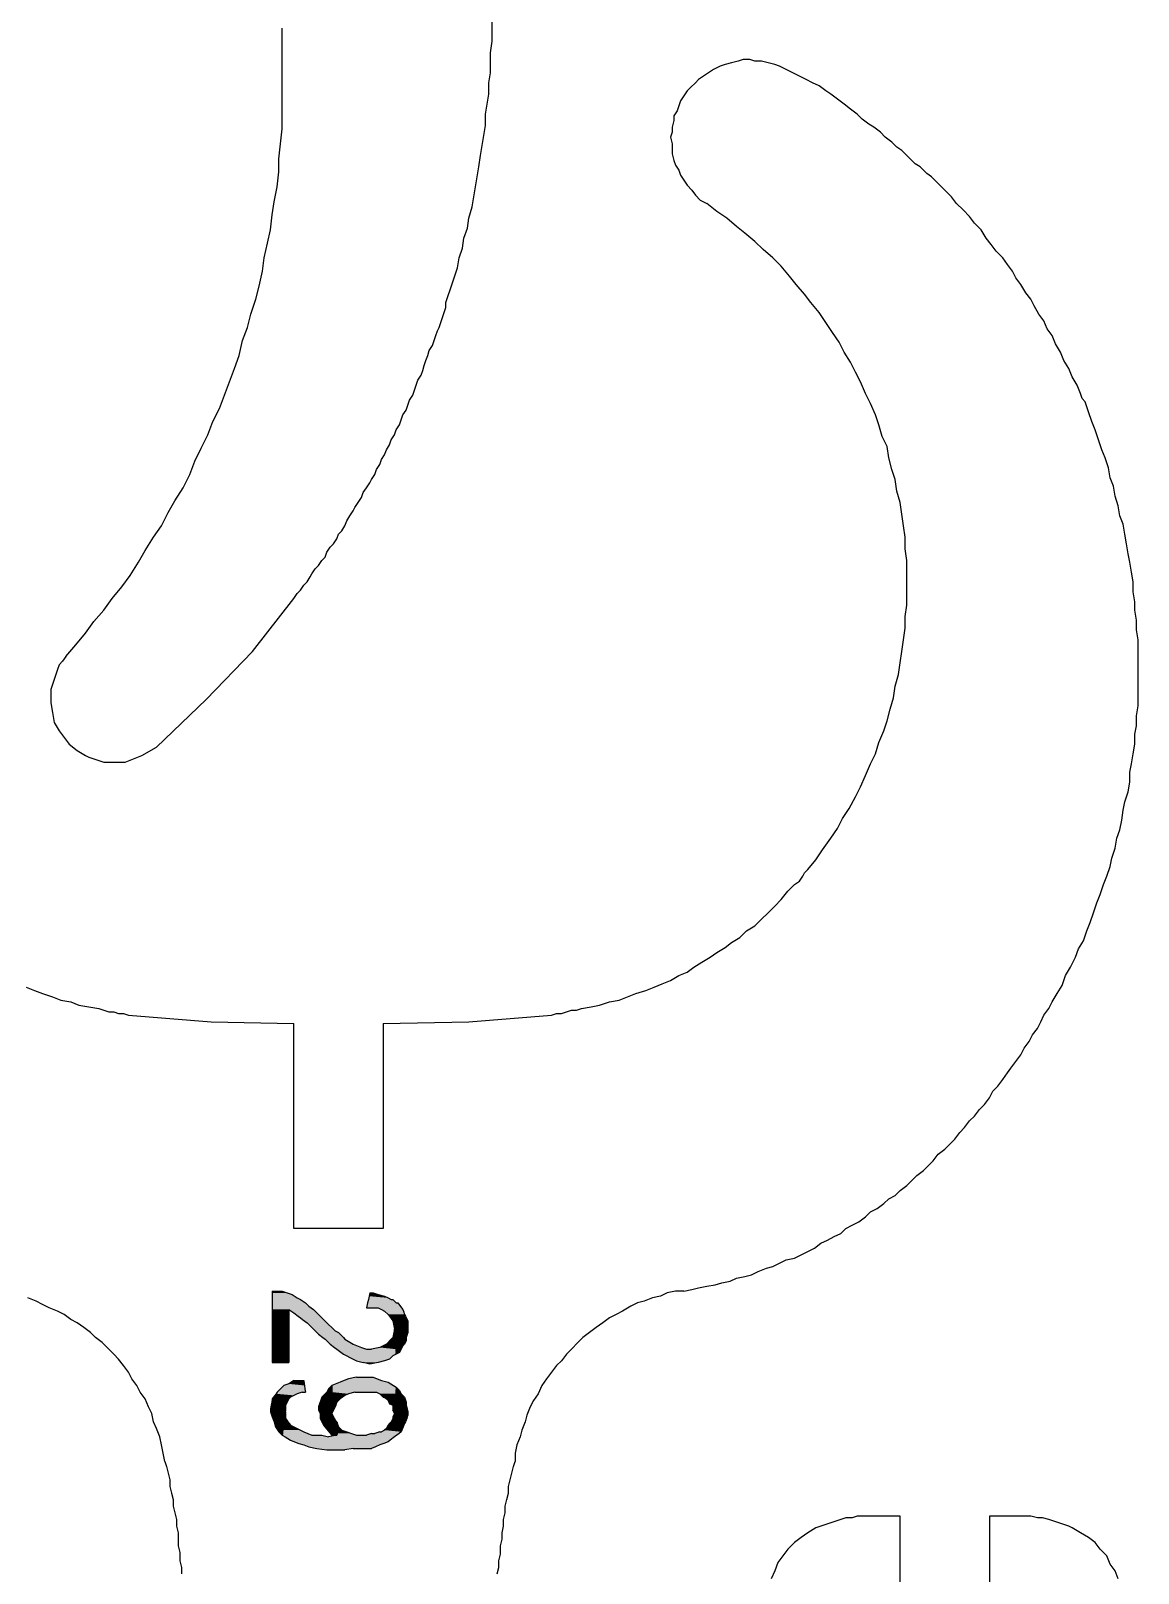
# Model space of a CAD drawing. Extents: x -1063 to 1100, y -467 to 441.
# Drawn here: x 129.6 to 241.3, y 58.8 to 214.2 of the extents above; entities that cross this region are included whole.
import ezdxf

# ---------------------------------------------------------------- set-up
doc = ezdxf.new("R2010")
doc.units = 0
doc.layers.add('H', color=7, linetype='CONTINUOUS')
doc.layers.add('P', color=250, linetype='CONTINUOUS')

# ---------------------------------------------------------------- blocks, each defined once
blk = doc.blocks.new('*U34')
at = {"layer": 'H', "color": 0, "linetype": 'CONTINUOUS'}
for p, q in [((154, 87.17), (154.5, 87.17)), ((154, 87.17), (154, 87)), ((154.5, 87.17), (155, 87.17)), ((155, 87.17), (155.5, 87)), ((154, 87), (154, 86.83)), ((154, 86.83), (154, 86.5)), ((154, 86.5), (154, 86.33)), ((154, 86.33), (154, 86)), ((154, 86), (154, 85.67)), ((154, 85.67), (154, 85.33)), ((155.5, 87), (156, 86.83)), ((156, 86.83), (156.5, 86.5)), ((156.5, 86.5), (156.83, 86.33)), ((156.83, 86.33), (157.33, 86)), ((157.33, 86), (157.67, 85.67)), ((157.67, 85.67), (158.17, 85.33)), ((154, 85.33), (154, 85)), ((154, 85), (154, 84.67)), ((154, 84.67), (154, 84.5)), ((154, 84.5), (154, 84.33)), ((154, 84.33), (154, 84)), ((154, 84), (154, 83.83)), ((155.67, 85.33), (155.67, 85)), ((155.67, 85.33), (156.17, 85)), ((155.67, 85), (155.67, 84.67)), ((155.67, 84.67), (155.67, 84.5)), ((155.67, 84.5), (155.67, 84.33)), ((155.67, 84.33), (155.67, 84)), ((155.67, 84), (155.67, 83.83)), ((156.17, 85), (156.61, 84.67)), ((156.61, 84.67), (156.83, 84.5)), ((156.83, 84.5), (157.06, 84.33)), ((157.06, 84.33), (157.5, 84)), ((157.5, 84), (157.67, 83.83)), ((158.17, 85.33), (158.5, 85)), ((158.5, 85), (158.83, 84.67)), ((158.83, 84.67), (159, 84.5)), ((159, 84.5), (159.17, 84.33)), ((159.17, 84.33), (159.5, 84)), ((159.5, 84), (159.67, 83.83)), ((154, 83.83), (154, 83.5)), ((154, 83.5), (154, 83.33)), ((154, 83.33), (154, 83.17)), ((154, 83.17), (154, 83)), ((154, 83), (154, 82.83)), ((154, 82.83), (154, 82.5)), ((154, 82.5), (154, 82.33)), ((155.67, 83.83), (155.67, 83.5)), ((155.67, 83.5), (155.67, 83.33)), ((155.67, 83.33), (155.67, 83.17)), ((155.67, 83.17), (155.67, 83)), ((155.67, 83), (155.67, 82.83)), ((155.67, 82.83), (155.67, 82.5)), ((155.67, 82.5), (155.67, 82.33)), ((157.67, 83.83), (158, 83.5)), ((158, 83.5), (158.17, 83.33)), ((158.17, 83.33), (158.33, 83.17)), ((158.33, 83.17), (158.5, 83)), ((158.5, 83), (158.67, 82.83)), ((158.67, 82.83), (159.11, 82.5)), ((159.11, 82.5), (159.33, 82.33)), ((159.67, 83.83), (160, 83.5)), ((160, 83.5), (160.17, 83.33)), ((160.17, 83.33), (160.33, 83.17)), ((160.33, 83.17), (160.67, 83)), ((160.67, 83), (160.83, 82.83)), ((160.83, 82.83), (161.17, 82.5)), ((161.17, 82.5), (161.33, 82.33)), ((166.17, 82.5), (166, 82.33)), ((166.23, 82.83), (166.17, 82.5)), ((166.27, 83), (166.23, 82.83)), ((166.3, 83.17), (166.27, 83)), ((166.33, 83.33), (166.3, 83.17)), ((166.34, 83.17), (166.33, 83.33)), ((166.34, 83.17), (166.36, 83)), ((166.36, 83), (166.37, 82.83)), ((166.37, 82.83), (166.39, 82.5)), ((166.39, 82.5), (166.4, 82.33)), ((154, 82.33), (154, 81.83)), ((154, 81.83), (154, 81.5)), ((154, 81.5), (154, 81.33)), ((154, 81.33), (154, 80.83)), ((155.67, 82.33), (155.67, 81.83)), ((155.67, 81.83), (155.67, 81.5)), ((155.67, 81.5), (155.67, 81.33)), ((155.67, 81.33), (155.67, 80.83)), ((159.33, 82.33), (159.83, 81.83)), ((159.83, 81.83), (160.28, 81.5)), ((160.28, 81.5), (160.5, 81.33)), ((160.5, 81.33), (161.17, 80.83)), ((161.33, 82.33), (162.17, 81.83)), ((162.17, 81.83), (163, 81.5)), ((163, 81.5), (163.5, 81.33)), ((163.5, 81.33), (164, 81.33)), ((164.83, 81.5), (164, 81.33)), ((165.5, 81.83), (164.83, 81.5)), ((166, 82.33), (165.5, 81.83)), ((166.4, 82.33), (166.43, 81.83)), ((166.43, 81.83), (166.46, 81.5)), ((166.46, 81.5), (166.47, 81.33)), ((166.47, 81.33), (166.5, 80.83)), ((154, 80.83), (154, 80.67)), ((154, 80.67), (154, 80.5)), ((154, 80.5), (154, 80.33)), ((154, 80.33), (154, 80.17)), ((154, 80.17), (154, 80)), ((154, 80), (155.67, 80)), ((155.67, 80.83), (155.67, 80.67)), ((155.67, 80.67), (155.67, 80.5)), ((155.67, 80.5), (155.67, 80.33)), ((155.67, 80.33), (155.67, 80.17)), ((155.67, 80.17), (155.67, 80)), ((161.17, 80.83), (161.5, 80.67)), ((161.5, 80.67), (161.83, 80.5)), ((161.83, 80.5), (162.17, 80.33)), ((162.17, 80.33), (162.5, 80.17)), ((162.5, 80.17), (163.17, 80)), ((163.83, 79.83), (163.17, 80)), ((164.67, 80), (163.83, 79.83)), ((165.33, 80.17), (164.67, 80)), ((165.83, 80.33), (165.33, 80.17)), ((166, 80.5), (165.83, 80.33)), ((166.17, 80.67), (166, 80.5)), ((166.5, 80.83), (166.17, 80.67))]:
    blk.add_line(p, q, dxfattribs=at)
for points in [[(154, 87.17), (154, 87.17), (154.5, 87.17)], [(154, 87.17), (154, 87), (155.5, 87)], [(154.5, 87.17), (154.5, 87.17), (155, 87.17)], [(154, 87), (154, 86.83), (156, 86.83)], [(154, 86.83), (154, 86.5), (156.5, 86.5)], [(154, 86.5), (154, 86.33), (156.83, 86.33)], [(154, 86.33), (154, 86), (157.33, 86)], [(154, 86), (154, 85.67), (157.67, 85.67)], [(154, 85.67), (154, 85.33), (158.17, 85.33)], [(154, 85.33), (154, 85), (155.67, 85)], [(154, 85), (154, 84.67), (155.67, 84.67)], [(154, 84.67), (154, 84.5), (155.67, 84.5)], [(154, 84.5), (154, 84.33), (155.67, 84.33)], [(154, 84.33), (154, 84), (155.67, 84)], [(154, 84), (154, 83.83), (155.67, 83.83)], [(155.67, 85.33), (156.17, 85), (158.5, 85)], [(156.17, 85), (156.61, 84.67), (158.83, 84.67)], [(156.61, 84.67), (156.83, 84.5), (159, 84.5)], [(156.83, 84.5), (157.06, 84.33), (159.17, 84.33)], [(157.06, 84.33), (157.5, 84), (159.5, 84)], [(157.5, 84), (157.67, 83.83), (159.67, 83.83)], [(154, 83.83), (154, 83.5), (155.67, 83.5)], [(154, 83.5), (154, 83.33), (155.67, 83.33)], [(154, 83.33), (154, 83.17), (155.67, 83.17)], [(154, 83.17), (154, 83), (155.67, 83)], [(154, 83), (154, 82.83), (155.67, 82.83)], [(154, 82.83), (154, 82.5), (155.67, 82.5)], [(154, 82.5), (154, 82.33), (155.67, 82.33)], [(157.67, 83.83), (158, 83.5), (160, 83.5)], [(158, 83.5), (158.17, 83.33), (160.17, 83.33)], [(158.17, 83.33), (158.33, 83.17), (160.33, 83.17)], [(158.33, 83.17), (158.5, 83), (160.67, 83)], [(158.5, 83), (158.67, 82.83), (160.83, 82.83)], [(158.67, 82.83), (159.11, 82.5), (161.17, 82.5)], [(159.11, 82.5), (159.33, 82.33), (161.33, 82.33)], [(166.17, 82.5), (166, 82.33), (166.4, 82.33)], [(166.23, 82.83), (166.17, 82.5), (166.39, 82.5)], [(166.27, 83), (166.23, 82.83), (166.37, 82.83)], [(166.3, 83.17), (166.27, 83), (166.36, 83)], [(166.33, 83.33), (166.3, 83.17), (166.34, 83.17)], [(154, 82.33), (154, 81.83), (155.67, 81.83)], [(154, 81.83), (154, 81.5), (155.67, 81.5)], [(154, 81.5), (154, 81.33), (155.67, 81.33)], [(154, 81.33), (154, 80.83), (155.67, 80.83)], [(159.33, 82.33), (159.83, 81.83), (162.17, 81.83)], [(159.83, 81.83), (160.28, 81.5), (163, 81.5)], [(160.28, 81.5), (160.5, 81.33), (163.5, 81.33)], [(160.5, 81.33), (161.17, 80.83), (166.5, 80.83)], [(163.5, 81.33), (163.5, 81.33), (164, 81.33)], [(164.83, 81.5), (164, 81.33), (166.47, 81.33)], [(165.5, 81.83), (164.83, 81.5), (166.46, 81.5)], [(166, 82.33), (165.5, 81.83), (166.43, 81.83)], [(154, 80.83), (154, 80.67), (155.67, 80.67)], [(154, 80.67), (154, 80.5), (155.67, 80.5)], [(154, 80.5), (154, 80.33), (155.67, 80.33)], [(154, 80.33), (154, 80.17), (155.67, 80.17)], [(154, 80.17), (154, 80), (155.67, 80)], [(154, 80), (154, 80), (155.67, 80)], [(161.17, 80.83), (161.5, 80.67), (166.17, 80.67)], [(161.5, 80.67), (161.83, 80.5), (166, 80.5)], [(161.83, 80.5), (162.17, 80.33), (165.83, 80.33)], [(162.17, 80.33), (162.5, 80.17), (165.33, 80.17)], [(162.5, 80.17), (163.17, 80), (164.67, 80)]]:
    blk.add_solid(points, dxfattribs=at)
at = {"layer": 'H', "color": 0, "linetype": 'CONTINUOUS', "extrusion": (0, 0, -1)}
for points in [[(-154, 87.17), (-155, 87.17), (-155.5, 87)], [(-154, 87), (-155.5, 87), (-156, 86.83)], [(-154, 86.83), (-156, 86.83), (-156.5, 86.5)], [(-154, 86.5), (-156.5, 86.5), (-156.83, 86.33)], [(-154, 86.33), (-156.83, 86.33), (-157.33, 86)], [(-154, 86), (-157.33, 86), (-157.67, 85.67)], [(-154, 85.67), (-157.67, 85.67), (-158.17, 85.33)], [(-154, 85.33), (-155.67, 85.33), (-155.67, 85)], [(-154, 85), (-155.67, 85), (-155.67, 84.67)], [(-154, 84.67), (-155.67, 84.67), (-155.67, 84.5)], [(-154, 84.5), (-155.67, 84.5), (-155.67, 84.33)], [(-154, 84.33), (-155.67, 84.33), (-155.67, 84)], [(-154, 84), (-155.67, 84), (-155.67, 83.83)], [(-155.67, 85.33), (-158.17, 85.33), (-158.5, 85)], [(-156.17, 85), (-158.5, 85), (-158.83, 84.67)], [(-156.61, 84.67), (-158.83, 84.67), (-159, 84.5)], [(-156.83, 84.5), (-159, 84.5), (-159.17, 84.33)], [(-157.06, 84.33), (-159.17, 84.33), (-159.5, 84)], [(-157.5, 84), (-159.5, 84), (-159.67, 83.83)], [(-154, 83.83), (-155.67, 83.83), (-155.67, 83.5)], [(-154, 83.5), (-155.67, 83.5), (-155.67, 83.33)], [(-154, 83.33), (-155.67, 83.33), (-155.67, 83.17)], [(-154, 83.17), (-155.67, 83.17), (-155.67, 83)], [(-154, 83), (-155.67, 83), (-155.67, 82.83)], [(-154, 82.83), (-155.67, 82.83), (-155.67, 82.5)], [(-154, 82.5), (-155.67, 82.5), (-155.67, 82.33)], [(-157.67, 83.83), (-159.67, 83.83), (-160, 83.5)], [(-158, 83.5), (-160, 83.5), (-160.17, 83.33)], [(-158.17, 83.33), (-160.17, 83.33), (-160.33, 83.17)], [(-158.33, 83.17), (-160.33, 83.17), (-160.67, 83)], [(-158.5, 83), (-160.67, 83), (-160.83, 82.83)], [(-158.67, 82.83), (-160.83, 82.83), (-161.17, 82.5)], [(-159.11, 82.5), (-161.17, 82.5), (-161.33, 82.33)], [(-166.17, 82.5), (-166.39, 82.5), (-166.4, 82.33)], [(-166.23, 82.83), (-166.37, 82.83), (-166.39, 82.5)], [(-166.27, 83), (-166.36, 83), (-166.37, 82.83)], [(-166.3, 83.17), (-166.34, 83.17), (-166.36, 83)], [(-154, 82.33), (-155.67, 82.33), (-155.67, 81.83)], [(-154, 81.83), (-155.67, 81.83), (-155.67, 81.5)], [(-154, 81.5), (-155.67, 81.5), (-155.67, 81.33)], [(-154, 81.33), (-155.67, 81.33), (-155.67, 80.83)], [(-159.33, 82.33), (-161.33, 82.33), (-162.17, 81.83)], [(-159.83, 81.83), (-162.17, 81.83), (-163, 81.5)], [(-160.28, 81.5), (-163, 81.5), (-163.5, 81.33)], [(-160.5, 81.33), (-166.47, 81.33), (-166.5, 80.83)], [(-164.83, 81.5), (-166.46, 81.5), (-166.47, 81.33)], [(-165.5, 81.83), (-166.43, 81.83), (-166.46, 81.5)], [(-166, 82.33), (-166.4, 82.33), (-166.43, 81.83)], [(-154, 80.83), (-155.67, 80.83), (-155.67, 80.67)], [(-154, 80.67), (-155.67, 80.67), (-155.67, 80.5)], [(-154, 80.5), (-155.67, 80.5), (-155.67, 80.33)], [(-154, 80.33), (-155.67, 80.33), (-155.67, 80.17)], [(-154, 80.17), (-155.67, 80.17), (-155.67, 80)], [(-161.17, 80.83), (-166.5, 80.83), (-166.17, 80.67)], [(-161.5, 80.67), (-166.17, 80.67), (-166, 80.5)], [(-161.83, 80.5), (-166, 80.5), (-165.83, 80.33)], [(-162.17, 80.33), (-165.83, 80.33), (-165.33, 80.17)], [(-162.5, 80.17), (-165.33, 80.17), (-164.67, 80)], [(-163.17, 80), (-164.67, 80), (-163.83, 79.83)]]:
    blk.add_solid(points, dxfattribs=at)
blk = doc.blocks.new('*U35')
at = {"layer": 'H', "color": 0, "linetype": 'CONTINUOUS'}
for p, q in [((163.61, 86), (163.5, 85.5)), ((163.69, 86.33), (163.61, 86)), ((163.72, 86.5), (163.69, 86.33)), ((163.76, 86.67), (163.72, 86.5)), ((163.8, 86.83), (163.76, 86.67)), ((163.83, 87), (163.8, 86.83)), ((163.83, 87), (164.17, 87)), ((164.17, 87), (164.67, 86.83)), ((164.67, 86.83), (165.33, 86.67)), ((165.33, 86.67), (165.67, 86.5)), ((165.67, 86.5), (166, 86.33)), ((166, 86.33), (166.17, 86.33)), ((166.17, 86.33), (166.5, 86)), ((166.5, 86), (166.67, 86)), ((166.67, 86), (167.04, 85.5)), ((163.5, 85.5), (164.17, 85.5)), ((164.17, 85.5), (164.67, 85.5)), ((164.67, 85.5), (165, 85.33)), ((165, 85.33), (165.33, 85.17)), ((165.33, 85.17), (165.67, 84.83)), ((165.67, 84.83), (165.83, 84.67)), ((165.83, 84.67), (166.17, 84.17)), ((166.17, 84.17), (166.33, 83.33)), ((167.04, 85.5), (167.17, 85.33)), ((167.17, 85.33), (167.22, 85.17)), ((167.22, 85.17), (167.33, 84.83)), ((167.33, 84.83), (167.42, 84.67)), ((167.42, 84.67), (167.67, 84.17)), ((167.67, 84.17), (167.67, 83.33)), ((166.33, 83.33), (166.33, 83)), ((166.33, 83), (166.33, 82.5)), ((166.33, 82.5), (166.4, 82.17)), ((167.67, 83), (167.5, 82.5)), ((167.5, 82.5), (167.5, 82.17)), ((167.67, 83.33), (167.67, 83)), ((166.4, 82.17), (166.47, 81.83)), ((166.47, 81.83), (166.5, 81.67)), ((166.5, 81.67), (166.5, 81.33)), ((166.5, 81.33), (166.5, 81)), ((166.83, 81), (166.5, 80.83)), ((166.5, 80.83), (166.5, 81)), ((167, 81.33), (166.83, 81)), ((167.17, 81.67), (167, 81.33)), ((167.33, 81.83), (167.17, 81.67)), ((167.5, 82.17), (167.33, 81.83))]:
    blk.add_line(p, q, dxfattribs=at)
for points in [[(163.61, 86), (163.5, 85.5), (167.04, 85.5)], [(163.69, 86.33), (163.61, 86), (166.5, 86)], [(163.72, 86.5), (163.69, 86.33), (166, 86.33)], [(163.76, 86.67), (163.72, 86.5), (165.67, 86.5)], [(163.8, 86.83), (163.76, 86.67), (165.33, 86.67)], [(163.83, 87), (163.8, 86.83), (164.67, 86.83)], [(163.83, 87), (163.83, 87), (164.17, 87)], [(166, 86.33), (166, 86.33), (166.17, 86.33)], [(166.5, 86), (166.5, 86), (166.67, 86)], [(163.5, 85.5), (163.5, 85.5), (164.17, 85.5)], [(164.17, 85.5), (164.17, 85.5), (164.67, 85.5)], [(164.67, 85.5), (165, 85.33), (167.17, 85.33)], [(165, 85.33), (165.33, 85.17), (167.22, 85.17)], [(165.33, 85.17), (165.67, 84.83), (167.33, 84.83)], [(165.67, 84.83), (165.83, 84.67), (167.42, 84.67)], [(165.83, 84.67), (166.17, 84.17), (167.67, 84.17)], [(166.17, 84.17), (166.33, 83.33), (167.67, 83.33)], [(166.33, 83.33), (166.33, 83), (167.67, 83)], [(166.33, 83), (166.33, 82.5), (167.5, 82.5)], [(166.33, 82.5), (166.4, 82.17), (167.5, 82.17)], [(166.4, 82.17), (166.47, 81.83), (167.33, 81.83)], [(166.47, 81.83), (166.5, 81.67), (167.17, 81.67)], [(166.5, 81.67), (166.5, 81.33), (167, 81.33)], [(166.5, 81.33), (166.5, 81), (166.83, 81)]]:
    blk.add_solid(points, dxfattribs=at)
at = {"layer": 'H', "color": 0, "linetype": 'CONTINUOUS', "extrusion": (0, 0, -1)}
for points in [[(-163.61, 86), (-166.67, 86), (-167.04, 85.5)], [(-163.69, 86.33), (-166.17, 86.33), (-166.5, 86)], [(-163.72, 86.5), (-165.67, 86.5), (-166, 86.33)], [(-163.76, 86.67), (-165.33, 86.67), (-165.67, 86.5)], [(-163.8, 86.83), (-164.67, 86.83), (-165.33, 86.67)], [(-163.83, 87), (-164.17, 87), (-164.67, 86.83)], [(-164.67, 85.5), (-167.04, 85.5), (-167.17, 85.33)], [(-165, 85.33), (-167.17, 85.33), (-167.22, 85.17)], [(-165.33, 85.17), (-167.22, 85.17), (-167.33, 84.83)], [(-165.67, 84.83), (-167.33, 84.83), (-167.42, 84.67)], [(-165.83, 84.67), (-167.42, 84.67), (-167.67, 84.17)], [(-166.17, 84.17), (-167.67, 84.17), (-167.67, 83.33)], [(-166.33, 83.33), (-167.67, 83.33), (-167.67, 83)], [(-166.33, 83), (-167.67, 83), (-167.5, 82.5)], [(-166.33, 82.5), (-167.5, 82.5), (-167.5, 82.17)], [(-166.4, 82.17), (-167.5, 82.17), (-167.33, 81.83)], [(-166.47, 81.83), (-167.33, 81.83), (-167.17, 81.67)], [(-166.5, 81.67), (-167.17, 81.67), (-167, 81.33)], [(-166.5, 81.33), (-167, 81.33), (-166.83, 81)], [(-166.5, 81), (-166.83, 81), (-166.5, 80.83)]]:
    blk.add_solid(points, dxfattribs=at)
blk = doc.blocks.new('*U36')
at = {"layer": 'H', "color": 0, "linetype": 'CONTINUOUS'}
for p, q in [((155.67, 77.83), (155.17, 77.67)), ((156.17, 78.17), (155.67, 77.83)), ((156.17, 78.17), (156.67, 78.17)), ((156.67, 78.17), (157.17, 78.17)), ((157.17, 78.17), (157.21, 77.83)), ((157.21, 77.83), (157.24, 77.67)), ((154, 76.33), (153.94, 76)), ((154.12, 76.5), (154, 76.33)), ((154.25, 76.67), (154.12, 76.5)), ((154.38, 76.83), (154.25, 76.67)), ((154.5, 77), (154.38, 76.83)), ((154.83, 77.33), (154.5, 77)), ((155.17, 77.67), (154.83, 77.33)), ((155.67, 76.33), (155.5, 76)), ((155.83, 76.5), (155.67, 76.33)), ((156.17, 76.67), (155.83, 76.5)), ((156.5, 76.83), (156.17, 76.67)), ((157, 77), (156.5, 76.83)), ((157, 77), (157.33, 77)), ((157.24, 77.67), (157.29, 77.33)), ((157.29, 77.33), (157.33, 77)), ((153.89, 75.67), (153.83, 75.33)), ((153.83, 75.33), (153.83, 75.17)), ((153.83, 75.17), (153.83, 75)), ((153.83, 75), (154, 74.5)), ((153.94, 76), (153.89, 75.67)), ((155.31, 75), (155.24, 74.5)), ((155.33, 75.17), (155.31, 75)), ((155.5, 76), (155.33, 75.67)), ((155.33, 75.67), (155.33, 75.33)), ((155.33, 75.33), (155.33, 75.17)), ((154, 74.5), (154.17, 74)), ((154.17, 74), (154.33, 73.5)), ((154.33, 73.5), (154.67, 73)), ((155.11, 73.5), (155.04, 73)), ((155.18, 74), (155.11, 73.5)), ((155.24, 74.5), (155.18, 74)), ((155, 72.67), (154.67, 73)), ((155.04, 73), (155, 72.67))]:
    blk.add_line(p, q, dxfattribs=at)
for points in [[(155.67, 77.83), (155.17, 77.67), (157.24, 77.67)], [(156.17, 78.17), (155.67, 77.83), (157.21, 77.83)], [(156.17, 78.17), (156.17, 78.17), (156.67, 78.17)], [(156.67, 78.17), (156.67, 78.17), (157.17, 78.17)], [(154, 76.33), (153.94, 76), (155.5, 76)], [(154.12, 76.5), (154, 76.33), (155.67, 76.33)], [(154.25, 76.67), (154.12, 76.5), (155.83, 76.5)], [(154.38, 76.83), (154.25, 76.67), (156.17, 76.67)], [(154.5, 77), (154.38, 76.83), (156.5, 76.83)], [(154.83, 77.33), (154.5, 77), (157.33, 77)], [(155.17, 77.67), (154.83, 77.33), (157.29, 77.33)], [(157, 77), (157, 77), (157.33, 77)], [(153.89, 75.67), (153.83, 75.33), (155.33, 75.33)], [(153.83, 75.33), (153.83, 75.17), (155.33, 75.17)], [(153.83, 75.17), (153.83, 75), (155.31, 75)], [(153.83, 75), (154, 74.5), (155.24, 74.5)], [(153.94, 76), (153.89, 75.67), (155.33, 75.67)], [(154, 74.5), (154.17, 74), (155.18, 74)], [(154.17, 74), (154.33, 73.5), (155.11, 73.5)], [(154.33, 73.5), (154.67, 73), (155.04, 73)]]:
    blk.add_solid(points, dxfattribs=at)
at = {"layer": 'H', "color": 0, "linetype": 'CONTINUOUS', "extrusion": (0, 0, -1)}
for points in [[(-155.67, 77.83), (-157.21, 77.83), (-157.24, 77.67)], [(-156.17, 78.17), (-157.17, 78.17), (-157.21, 77.83)], [(-154, 76.33), (-155.67, 76.33), (-155.5, 76)], [(-154.12, 76.5), (-155.83, 76.5), (-155.67, 76.33)], [(-154.25, 76.67), (-156.17, 76.67), (-155.83, 76.5)], [(-154.38, 76.83), (-156.5, 76.83), (-156.17, 76.67)], [(-154.5, 77), (-157, 77), (-156.5, 76.83)], [(-154.83, 77.33), (-157.29, 77.33), (-157.33, 77)], [(-155.17, 77.67), (-157.24, 77.67), (-157.29, 77.33)], [(-153.83, 75.33), (-155.33, 75.33), (-155.33, 75.17)], [(-153.83, 75.17), (-155.33, 75.17), (-155.31, 75)], [(-153.83, 75), (-155.31, 75), (-155.24, 74.5)], [(-153.89, 75.67), (-155.33, 75.67), (-155.33, 75.33)], [(-153.94, 76), (-155.5, 76), (-155.33, 75.67)], [(-154, 74.5), (-155.24, 74.5), (-155.18, 74)], [(-154.17, 74), (-155.18, 74), (-155.11, 73.5)], [(-154.33, 73.5), (-155.11, 73.5), (-155.04, 73)], [(-154.67, 73), (-155.04, 73), (-155, 72.67)]]:
    blk.add_solid(points, dxfattribs=at)
blk = doc.blocks.new('*U37')
at = {"layer": 'H', "color": 0, "linetype": 'CONTINUOUS'}
for p, q in [((159, 76.5), (158.67, 75.5)), ((159.5, 77), (159, 76.5)), ((159.67, 77.33), (159.5, 77)), ((159.83, 77.5), (159.67, 77.33)), ((160, 77.67), (159.83, 77.5)), ((160, 77.5), (160, 77.67)), ((160, 77.5), (160, 77.33)), ((160, 77.33), (160, 77)), ((160, 77), (160, 76.5)), ((160, 76.5), (160, 75.5)), ((158.67, 75.5), (158.67, 75.17)), ((158.67, 75.17), (158.83, 74.83)), ((158.83, 74.83), (158.83, 74.5)), ((160, 75.5), (160, 75.17)), ((160, 75.17), (160, 74.83)), ((160, 74.83), (160.17, 74.5)), ((158.83, 74.5), (158.83, 74.33)), ((158.83, 74.33), (158.92, 74.17)), ((158.92, 74.17), (159, 74)), ((159, 74), (159.17, 73.67)), ((159.17, 73.67), (159.31, 73.5)), ((159.31, 73.5), (160, 72.67)), ((160.17, 74.5), (160.25, 74.33)), ((160.25, 74.33), (160.33, 74.17)), ((160.33, 74.17), (160.5, 74)), ((160.5, 74), (160.61, 73.67)), ((160.67, 73.5), (160.5, 72.67)), ((160.61, 73.67), (160.67, 73.5)), ((160, 72.67), (160.5, 72.67))]:
    blk.add_line(p, q, dxfattribs=at)
for points in [[(159, 76.5), (158.67, 75.5), (160, 75.5)], [(159.5, 77), (159, 76.5), (160, 76.5)], [(159.67, 77.33), (159.5, 77), (160, 77)], [(159.83, 77.5), (159.67, 77.33), (160, 77.33)], [(160, 77.67), (159.83, 77.5), (160, 77.5)], [(158.67, 75.5), (158.67, 75.17), (160, 75.17)], [(158.67, 75.17), (158.83, 74.83), (160, 74.83)], [(158.83, 74.83), (158.83, 74.5), (160.17, 74.5)], [(158.83, 74.5), (158.83, 74.33), (160.25, 74.33)], [(158.83, 74.33), (158.92, 74.17), (160.33, 74.17)], [(158.92, 74.17), (159, 74), (160.5, 74)], [(159, 74), (159.17, 73.67), (160.61, 73.67)], [(159.17, 73.67), (159.31, 73.5), (160.67, 73.5)], [(159.31, 73.5), (160, 72.67), (160.5, 72.67)], [(160, 72.67), (160, 72.67), (160.5, 72.67)]]:
    blk.add_solid(points, dxfattribs=at)
at = {"layer": 'H', "color": 0, "linetype": 'CONTINUOUS', "extrusion": (0, 0, -1)}
for points in [[(-159, 76.5), (-160, 76.5), (-160, 75.5)], [(-159.5, 77), (-160, 77), (-160, 76.5)], [(-159.67, 77.33), (-160, 77.33), (-160, 77)], [(-159.83, 77.5), (-160, 77.5), (-160, 77.33)], [(-158.67, 75.5), (-160, 75.5), (-160, 75.17)], [(-158.67, 75.17), (-160, 75.17), (-160, 74.83)], [(-158.83, 74.83), (-160, 74.83), (-160.17, 74.5)], [(-158.83, 74.5), (-160.17, 74.5), (-160.25, 74.33)], [(-158.83, 74.33), (-160.25, 74.33), (-160.33, 74.17)], [(-158.92, 74.17), (-160.33, 74.17), (-160.5, 74)], [(-159, 74), (-160.5, 74), (-160.61, 73.67)], [(-159.17, 73.67), (-160.61, 73.67), (-160.67, 73.5)], [(-159.31, 73.5), (-160.67, 73.5), (-160.5, 72.67)]]:
    blk.add_solid(points, dxfattribs=at)
blk = doc.blocks.new('*U38')
at = {"layer": 'H', "color": 0, "linetype": 'CONTINUOUS'}
for p, q in [((160.83, 78), (160, 77.67)), ((161.25, 78.17), (160.83, 78)), ((161.67, 78.33), (161.25, 78.17)), ((162.5, 78.5), (161.67, 78.33)), ((162.5, 78.5), (163.33, 78.5)), ((163.33, 78.5), (164.17, 78.5)), ((164.17, 78.5), (164.58, 78.33)), ((164.58, 78.33), (165, 78.17)), ((165, 78.17), (165.67, 78)), ((165.67, 78), (166.22, 77.67)), ((160, 77.67), (160, 77.5)), ((160, 77.5), (160, 77)), ((160, 77), (160, 76.83)), ((160, 76.83), (160, 76.67)), ((160, 76.67), (160, 76.5)), ((160, 76.5), (160, 76.33)), ((160, 76.33), (160, 76.17)), ((160.83, 76.33), (160.67, 76.17)), ((161.08, 76.5), (160.83, 76.33)), ((161.33, 76.67), (161.08, 76.5)), ((161.67, 76.83), (161.33, 76.67)), ((162.33, 77), (161.67, 76.83)), ((162.33, 77), (162.83, 77)), ((162.83, 77), (163.5, 77)), ((163.5, 77), (163.83, 77)), ((163.83, 77), (164.17, 77)), ((164.17, 77), (164.5, 77)), ((164.5, 77), (164.83, 76.83)), ((164.83, 76.83), (165, 76.67)), ((165, 76.67), (165.17, 76.5)), ((165.17, 76.5), (165.33, 76.5)), ((165.33, 76.5), (165.5, 76.33)), ((165.5, 76.33), (165.67, 76.17)), ((166.22, 77.67), (166.5, 77.5)), ((166.43, 76.33), (166.42, 76.17)), ((166.44, 76.5), (166.43, 76.33)), ((166.45, 76.67), (166.44, 76.5)), ((166.46, 76.83), (166.45, 76.67)), ((166.47, 77), (166.46, 76.83)), ((166.5, 77.5), (166.47, 77)), ((160, 76.17), (160, 76)), ((160, 76), (160, 75.83)), ((160, 75.83), (160, 75.67)), ((160, 75.67), (160, 75.5)), ((160, 75.5), (160, 75.17)), ((160.17, 75.17), (160, 74.83)), ((160, 74.83), (160, 75.17)), ((160.33, 75.5), (160.17, 75.17)), ((160.39, 75.67), (160.33, 75.5)), ((160.44, 75.83), (160.39, 75.67)), ((160.5, 76), (160.44, 75.83)), ((160.67, 76.17), (160.5, 76)), ((165.67, 76.17), (165.75, 76)), ((165.75, 76), (165.83, 75.83)), ((165.83, 75.83), (166.17, 75.67)), ((166.17, 75.67), (166.17, 75.5)), ((166.17, 75.5), (166.17, 75.17)), ((166.33, 74.83), (166.17, 75.17)), ((166.35, 75.17), (166.33, 74.83)), ((166.38, 75.5), (166.35, 75.17)), ((166.39, 75.67), (166.38, 75.5)), ((166.4, 75.83), (166.39, 75.67)), ((166.41, 76), (166.4, 75.83)), ((166.42, 76.17), (166.41, 76))]:
    blk.add_line(p, q, dxfattribs=at)
for points in [[(160.83, 78), (160, 77.67), (166.22, 77.67)], [(161.25, 78.17), (160.83, 78), (165.67, 78)], [(161.67, 78.33), (161.25, 78.17), (165, 78.17)], [(162.5, 78.5), (161.67, 78.33), (164.58, 78.33)], [(162.5, 78.5), (162.5, 78.5), (163.33, 78.5)], [(163.33, 78.5), (163.33, 78.5), (164.17, 78.5)], [(160, 77.67), (160, 77.5), (166.5, 77.5)], [(160, 77.5), (160, 77), (166.47, 77)], [(160, 77), (160, 76.83), (161.67, 76.83)], [(160, 76.83), (160, 76.67), (161.33, 76.67)], [(160, 76.67), (160, 76.5), (161.08, 76.5)], [(160, 76.5), (160, 76.33), (160.83, 76.33)], [(160, 76.33), (160, 76.17), (160.67, 76.17)], [(162.33, 77), (162.33, 77), (162.83, 77)], [(162.83, 77), (162.83, 77), (163.5, 77)], [(163.5, 77), (163.5, 77), (163.83, 77)], [(163.83, 77), (163.83, 77), (164.17, 77)], [(164.17, 77), (164.17, 77), (164.5, 77)], [(164.5, 77), (164.83, 76.83), (166.46, 76.83)], [(164.83, 76.83), (165, 76.67), (166.45, 76.67)], [(165, 76.67), (165.17, 76.5), (166.44, 76.5)], [(165.17, 76.5), (165.17, 76.5), (165.33, 76.5)], [(165.33, 76.5), (165.5, 76.33), (166.43, 76.33)], [(165.5, 76.33), (165.67, 76.17), (166.42, 76.17)], [(160, 76.17), (160, 76), (160.5, 76)], [(160, 76), (160, 75.83), (160.44, 75.83)], [(160, 75.83), (160, 75.67), (160.39, 75.67)], [(160, 75.67), (160, 75.5), (160.33, 75.5)], [(160, 75.5), (160, 75.17), (160.17, 75.17)], [(165.67, 76.17), (165.75, 76), (166.41, 76)], [(165.75, 76), (165.83, 75.83), (166.4, 75.83)], [(165.83, 75.83), (166.17, 75.67), (166.39, 75.67)], [(166.17, 75.67), (166.17, 75.5), (166.38, 75.5)], [(166.17, 75.5), (166.17, 75.17), (166.35, 75.17)]]:
    blk.add_solid(points, dxfattribs=at)
at = {"layer": 'H', "color": 0, "linetype": 'CONTINUOUS', "extrusion": (0, 0, -1)}
for points in [[(-160.83, 78), (-165.67, 78), (-166.22, 77.67)], [(-161.25, 78.17), (-165, 78.17), (-165.67, 78)], [(-161.67, 78.33), (-164.58, 78.33), (-165, 78.17)], [(-162.5, 78.5), (-164.17, 78.5), (-164.58, 78.33)], [(-160, 77.67), (-166.22, 77.67), (-166.5, 77.5)], [(-160, 77.5), (-166.5, 77.5), (-166.47, 77)], [(-160, 77), (-162.33, 77), (-161.67, 76.83)], [(-160, 76.83), (-161.67, 76.83), (-161.33, 76.67)], [(-160, 76.67), (-161.33, 76.67), (-161.08, 76.5)], [(-160, 76.5), (-161.08, 76.5), (-160.83, 76.33)], [(-160, 76.33), (-160.83, 76.33), (-160.67, 76.17)], [(-164.5, 77), (-166.47, 77), (-166.46, 76.83)], [(-164.83, 76.83), (-166.46, 76.83), (-166.45, 76.67)], [(-165, 76.67), (-166.45, 76.67), (-166.44, 76.5)], [(-165.33, 76.5), (-166.44, 76.5), (-166.43, 76.33)], [(-165.5, 76.33), (-166.43, 76.33), (-166.42, 76.17)], [(-160, 76.17), (-160.67, 76.17), (-160.5, 76)], [(-160, 76), (-160.5, 76), (-160.44, 75.83)], [(-160, 75.83), (-160.44, 75.83), (-160.39, 75.67)], [(-160, 75.67), (-160.39, 75.67), (-160.33, 75.5)], [(-160, 75.5), (-160.33, 75.5), (-160.17, 75.17)], [(-160, 75.17), (-160.17, 75.17), (-160, 74.83)], [(-165.67, 76.17), (-166.42, 76.17), (-166.41, 76)], [(-165.75, 76), (-166.41, 76), (-166.4, 75.83)], [(-165.83, 75.83), (-166.4, 75.83), (-166.39, 75.67)], [(-166.17, 75.67), (-166.39, 75.67), (-166.38, 75.5)], [(-166.17, 75.5), (-166.38, 75.5), (-166.35, 75.17)], [(-166.17, 75.17), (-166.35, 75.17), (-166.33, 74.83)]]:
    blk.add_solid(points, dxfattribs=at)
blk = doc.blocks.new('*U39')
at = {"layer": 'H', "color": 0, "linetype": 'CONTINUOUS'}
for p, q in [((166.44, 76.5), (166.41, 76)), ((166.46, 76.83), (166.44, 76.5)), ((166.48, 77.17), (166.46, 76.83)), ((166.5, 77.5), (166.48, 77.17)), ((166.83, 77.17), (166.5, 77.5)), ((166.83, 77.17), (167, 76.83)), ((167, 76.83), (167.33, 76.5)), ((167.33, 76.5), (167.5, 76)), ((155.27, 74.67), (155.24, 74.5)), ((155.29, 74.83), (155.27, 74.67)), ((155.31, 75), (155.29, 74.83)), ((155.33, 75.17), (155.31, 75)), ((155.33, 75), (155.33, 75.17)), ((155.33, 75), (155.33, 74.83)), ((155.33, 74.83), (155.33, 74.67)), ((155.33, 74.67), (155.33, 74.5)), ((166.25, 74.67), (166.17, 74.5)), ((166.33, 74.83), (166.25, 74.67)), ((166.34, 75), (166.33, 74.83)), ((166.35, 75.17), (166.34, 75)), ((166.39, 75.67), (166.35, 75.17)), ((166.41, 76), (166.39, 75.67)), ((167.5, 76), (167.5, 75.67)), ((167.5, 75.67), (167.62, 75.17)), ((167.67, 74.67), (167.61, 74.5)), ((167.62, 75.17), (167.67, 75)), ((167.67, 75), (167.67, 74.83)), ((167.67, 74.83), (167.67, 74.67)), ((155.07, 73.17), (155.04, 73)), ((155.09, 73.33), (155.07, 73.17)), ((155.11, 73.5), (155.09, 73.33)), ((155.13, 73.67), (155.11, 73.5)), ((155.16, 73.83), (155.13, 73.67)), ((155.18, 74), (155.16, 73.83)), ((155.2, 74.17), (155.18, 74)), ((155.22, 74.33), (155.2, 74.17)), ((155.24, 74.5), (155.22, 74.33)), ((155.33, 74.5), (155.33, 74.33)), ((155.33, 74.33), (155.46, 74.17)), ((155.46, 74.17), (155.58, 74)), ((155.58, 74), (155.71, 73.83)), ((155.71, 73.83), (155.83, 73.67)), ((155.83, 73.67), (156.17, 73.5)), ((156.17, 73.5), (156.5, 73.33)), ((156.5, 73.33), (156.83, 73.17)), ((156.83, 73.17), (157.17, 73)), ((160.6, 73.17), (160.57, 73)), ((160.63, 73.33), (160.6, 73.17)), ((160.67, 73.5), (160.63, 73.33)), ((160.83, 73.33), (160.67, 73.5)), ((160.83, 73.33), (161, 73.17)), ((161, 73.17), (161.5, 73)), ((165.33, 73.17), (165, 73)), ((165.5, 73.33), (165.33, 73.17)), ((165.58, 73.5), (165.5, 73.33)), ((165.67, 73.67), (165.58, 73.5)), ((165.83, 73.83), (165.67, 73.67)), ((166, 74), (165.83, 73.83)), ((166.08, 74.17), (166, 74)), ((166.17, 74.33), (166.08, 74.17)), ((166.17, 74.5), (166.17, 74.33)), ((167.07, 73.17), (167, 73)), ((167.13, 73.33), (167.07, 73.17)), ((167.2, 73.5), (167.13, 73.33)), ((167.27, 73.67), (167.2, 73.5)), ((167.33, 73.83), (167.27, 73.67)), ((167.42, 74), (167.33, 73.83)), ((167.5, 74.17), (167.42, 74)), ((167.56, 74.33), (167.5, 74.17)), ((167.61, 74.5), (167.56, 74.33)), ((155.02, 72.83), (155, 72.67)), ((155, 72.67), (155.28, 72.5)), ((155.04, 73), (155.02, 72.83)), ((155.28, 72.5), (155.83, 72.17)), ((155.83, 72.17), (156.25, 72)), ((156.25, 72), (156.67, 71.83)), ((156.67, 71.83), (157.17, 71.67)), ((157.17, 73), (157.58, 72.83)), ((157.17, 71.67), (157.67, 71.5)), ((157.58, 72.83), (158, 72.67)), ((158, 72.67), (159, 72.67)), ((159, 72.67), (159.67, 72.5)), ((160.5, 72.67), (159.67, 72.5)), ((160.53, 72.83), (160.5, 72.67)), ((160.57, 73), (160.53, 72.83)), ((161.5, 73), (162, 72.83)), ((162, 72.83), (162.5, 72.67)), ((162.5, 72.67), (163, 72.67)), ((163, 72.67), (163.5, 72.67)), ((164, 72.83), (163.5, 72.67)), ((164, 72.83), (164.33, 72.83)), ((164.83, 73), (164.33, 72.83)), ((164.83, 71.67), (164.42, 71.5)), ((164.83, 73), (165, 73)), ((165.25, 71.83), (164.83, 71.67)), ((165.67, 72), (165.25, 71.83)), ((165.89, 72.17), (165.67, 72)), ((166.33, 72.5), (165.89, 72.17)), ((166.56, 72.67), (166.33, 72.5)), ((166.78, 72.83), (166.56, 72.67)), ((167, 73), (166.78, 72.83)), ((157.67, 71.5), (158.5, 71.33)), ((158.5, 71.33), (159.5, 71.17)), ((159.5, 71.17), (160.33, 71.17)), ((160.33, 71.17), (161.33, 71.17)), ((162.17, 71.33), (161.33, 71.17)), ((162.17, 71.33), (163.17, 71.33)), ((163.17, 71.33), (164, 71.33)), ((164.42, 71.5), (164, 71.33))]:
    blk.add_line(p, q, dxfattribs=at)
for points in [[(166.44, 76.5), (166.41, 76), (167.5, 76)], [(166.46, 76.83), (166.44, 76.5), (167.33, 76.5)], [(166.48, 77.17), (166.46, 76.83), (167, 76.83)], [(166.5, 77.5), (166.48, 77.17), (166.83, 77.17)], [(155.27, 74.67), (155.24, 74.5), (155.33, 74.5)], [(155.29, 74.83), (155.27, 74.67), (155.33, 74.67)], [(155.31, 75), (155.29, 74.83), (155.33, 74.83)], [(155.33, 75.17), (155.31, 75), (155.33, 75)], [(166.25, 74.67), (166.17, 74.5), (167.61, 74.5)], [(166.33, 74.83), (166.25, 74.67), (167.67, 74.67)], [(166.34, 75), (166.33, 74.83), (167.67, 74.83)], [(166.35, 75.17), (166.34, 75), (167.67, 75)], [(166.39, 75.67), (166.35, 75.17), (167.62, 75.17)], [(166.41, 76), (166.39, 75.67), (167.5, 75.67)], [(155.07, 73.17), (155.04, 73), (157.17, 73)], [(155.09, 73.33), (155.07, 73.17), (156.83, 73.17)], [(155.11, 73.5), (155.09, 73.33), (156.5, 73.33)], [(155.13, 73.67), (155.11, 73.5), (156.17, 73.5)], [(155.16, 73.83), (155.13, 73.67), (155.83, 73.67)], [(155.18, 74), (155.16, 73.83), (155.71, 73.83)], [(155.2, 74.17), (155.18, 74), (155.58, 74)], [(155.22, 74.33), (155.2, 74.17), (155.46, 74.17)], [(155.24, 74.5), (155.22, 74.33), (155.33, 74.33)], [(160.6, 73.17), (160.57, 73), (161.5, 73)], [(160.63, 73.33), (160.6, 73.17), (161, 73.17)], [(160.67, 73.5), (160.63, 73.33), (160.83, 73.33)], [(165.33, 73.17), (165, 73), (167, 73)], [(165.5, 73.33), (165.33, 73.17), (167.07, 73.17)], [(165.58, 73.5), (165.5, 73.33), (167.13, 73.33)], [(165.67, 73.67), (165.58, 73.5), (167.2, 73.5)], [(165.83, 73.83), (165.67, 73.67), (167.27, 73.67)], [(166, 74), (165.83, 73.83), (167.33, 73.83)], [(166.08, 74.17), (166, 74), (167.42, 74)], [(166.17, 74.33), (166.08, 74.17), (167.5, 74.17)], [(166.17, 74.5), (166.17, 74.33), (167.56, 74.33)], [(155.02, 72.83), (155, 72.67), (158, 72.67)], [(155, 72.67), (155.28, 72.5), (159.67, 72.5)], [(155.04, 73), (155.02, 72.83), (157.58, 72.83)], [(155.28, 72.5), (155.83, 72.17), (165.89, 72.17)], [(155.83, 72.17), (156.25, 72), (165.67, 72)], [(156.25, 72), (156.67, 71.83), (165.25, 71.83)], [(156.67, 71.83), (157.17, 71.67), (164.83, 71.67)], [(157.17, 71.67), (157.67, 71.5), (164.42, 71.5)], [(158, 72.67), (158, 72.67), (159, 72.67)], [(160.5, 72.67), (159.67, 72.5), (166.33, 72.5)], [(160.53, 72.83), (160.5, 72.67), (162.5, 72.67)], [(160.57, 73), (160.53, 72.83), (162, 72.83)], [(162.5, 72.67), (162.5, 72.67), (163, 72.67)], [(163, 72.67), (163, 72.67), (163.5, 72.67)], [(164, 72.83), (163.5, 72.67), (166.56, 72.67)], [(164, 72.83), (164, 72.83), (164.33, 72.83)], [(164.83, 73), (164.33, 72.83), (166.78, 72.83)], [(164.83, 73), (164.83, 73), (165, 73)], [(157.67, 71.5), (158.5, 71.33), (164, 71.33)], [(158.5, 71.33), (159.5, 71.17), (161.33, 71.17)], [(159.5, 71.17), (159.5, 71.17), (160.33, 71.17)], [(160.33, 71.17), (160.33, 71.17), (161.33, 71.17)], [(162.17, 71.33), (162.17, 71.33), (163.17, 71.33)], [(163.17, 71.33), (163.17, 71.33), (164, 71.33)]]:
    blk.add_solid(points, dxfattribs=at)
at = {"layer": 'H', "color": 0, "linetype": 'CONTINUOUS', "extrusion": (0, 0, -1)}
for points in [[(-166.44, 76.5), (-167.33, 76.5), (-167.5, 76)], [(-166.46, 76.83), (-167, 76.83), (-167.33, 76.5)], [(-166.48, 77.17), (-166.83, 77.17), (-167, 76.83)], [(-155.27, 74.67), (-155.33, 74.67), (-155.33, 74.5)], [(-155.29, 74.83), (-155.33, 74.83), (-155.33, 74.67)], [(-155.31, 75), (-155.33, 75), (-155.33, 74.83)], [(-166.25, 74.67), (-167.67, 74.67), (-167.61, 74.5)], [(-166.33, 74.83), (-167.67, 74.83), (-167.67, 74.67)], [(-166.34, 75), (-167.67, 75), (-167.67, 74.83)], [(-166.35, 75.17), (-167.62, 75.17), (-167.67, 75)], [(-166.39, 75.67), (-167.5, 75.67), (-167.62, 75.17)], [(-166.41, 76), (-167.5, 76), (-167.5, 75.67)], [(-155.07, 73.17), (-156.83, 73.17), (-157.17, 73)], [(-155.09, 73.33), (-156.5, 73.33), (-156.83, 73.17)], [(-155.11, 73.5), (-156.17, 73.5), (-156.5, 73.33)], [(-155.13, 73.67), (-155.83, 73.67), (-156.17, 73.5)], [(-155.16, 73.83), (-155.71, 73.83), (-155.83, 73.67)], [(-155.18, 74), (-155.58, 74), (-155.71, 73.83)], [(-155.2, 74.17), (-155.46, 74.17), (-155.58, 74)], [(-155.22, 74.33), (-155.33, 74.33), (-155.46, 74.17)], [(-155.24, 74.5), (-155.33, 74.5), (-155.33, 74.33)], [(-160.6, 73.17), (-161, 73.17), (-161.5, 73)], [(-160.63, 73.33), (-160.83, 73.33), (-161, 73.17)], [(-165.33, 73.17), (-167.07, 73.17), (-167, 73)], [(-165.5, 73.33), (-167.13, 73.33), (-167.07, 73.17)], [(-165.58, 73.5), (-167.2, 73.5), (-167.13, 73.33)], [(-165.67, 73.67), (-167.27, 73.67), (-167.2, 73.5)], [(-165.83, 73.83), (-167.33, 73.83), (-167.27, 73.67)], [(-166, 74), (-167.42, 74), (-167.33, 73.83)], [(-166.08, 74.17), (-167.5, 74.17), (-167.42, 74)], [(-166.17, 74.5), (-167.61, 74.5), (-167.56, 74.33)], [(-166.17, 74.33), (-167.56, 74.33), (-167.5, 74.17)], [(-155, 72.67), (-159, 72.67), (-159.67, 72.5)], [(-155.02, 72.83), (-157.58, 72.83), (-158, 72.67)], [(-155.04, 73), (-157.17, 73), (-157.58, 72.83)], [(-155.28, 72.5), (-166.33, 72.5), (-165.89, 72.17)], [(-155.83, 72.17), (-165.89, 72.17), (-165.67, 72)], [(-156.25, 72), (-165.67, 72), (-165.25, 71.83)], [(-156.67, 71.83), (-165.25, 71.83), (-164.83, 71.67)], [(-157.17, 71.67), (-164.83, 71.67), (-164.42, 71.5)], [(-160.5, 72.67), (-166.56, 72.67), (-166.33, 72.5)], [(-160.53, 72.83), (-162, 72.83), (-162.5, 72.67)], [(-160.57, 73), (-161.5, 73), (-162, 72.83)], [(-164, 72.83), (-166.78, 72.83), (-166.56, 72.67)], [(-164.83, 73), (-167, 73), (-166.78, 72.83)], [(-157.67, 71.5), (-164.42, 71.5), (-164, 71.33)], [(-158.5, 71.33), (-162.17, 71.33), (-161.33, 71.17)]]:
    blk.add_solid(points, dxfattribs=at)

msp = doc.modelspace()

# ---------------------------------------------------------------- linework, layer by layer
at = {"layer": 'P', "color": 0, "linetype": 'CONTINUOUS'}
for points in [[(133.17, 151.17), (132.83, 150.67), (132.5, 150.33), (132.33, 149.83), (132.17, 149.33), (132, 148.83), (131.83, 148.33), (131.67, 147.83), (131.67, 147.33), (131.67, 146.5), (131.83, 145.5), (132, 144.5), (132.5, 143.67), (133, 143), (133.5, 142.33), (134.33, 141.67), (135.17, 141.17), (135.5, 141), (136, 140.83), (136.5, 140.67), (137, 140.5), (137.5, 140.5), (138, 140.5), (138.67, 140.5), (139.17, 140.5), (140.83, 141.17), (142.33, 142), (147.33, 146.83), (152, 151.67), (156.17, 157), (156.5, 157.5), (156.83, 157.83), (157.17, 158.33), (157.5, 158.67), (157.83, 159.17), (158, 159.5), (158.33, 160), (158.67, 160.33), (159, 160.83), (159.33, 161.17), (159.5, 161.67), (159.83, 162.17), (160.17, 162.5), (160.5, 163), (160.67, 163.5), (161, 163.83), (161.33, 164.33), (161.5, 164.83), (161.83, 165.33), (162.17, 165.83), (162.33, 166.17), (162.67, 166.67), (163, 167.17), (163.17, 167.67), (163.5, 168.17), (163.83, 168.67), (164, 169), (164.33, 169.5), (164.5, 170), (164.83, 170.5), (165, 171), (165.33, 171.5), (165.5, 172), (165.83, 172.5), (166, 173), (166.33, 173.5), (166.5, 174), (166.83, 174.5), (167, 175), (167.17, 175.5), (167.5, 176), (167.67, 176.5), (167.83, 177), (168.17, 177.5), (168.33, 178), (168.5, 178.5), (168.67, 179), (169, 179.5), (169.17, 180), (169.33, 180.5), (169.5, 181), (169.67, 181.5), (169.83, 182), (170.17, 182.5), (170.33, 183), (170.5, 183.5), (170.67, 184), (170.83, 184.33), (171, 184.83), (171.17, 185.33), (171.33, 185.83), (171.5, 186.33), (171.5, 186.83), (171.67, 187.33), (172, 188.33), (172.33, 189.33), (172.67, 190.33), (172.83, 191.33), (173.17, 192.33), (173.33, 193.33), (173.67, 194.33), (173.83, 195.33), (174.17, 196.5), (174.33, 197.5), (174.5, 198.5), (174.67, 199.5), (174.83, 200.5), (175, 201.67), (175.17, 202.67), (175.33, 203.67), (175.5, 204.67), (175.5, 205.83), (175.67, 206.83), (175.83, 207.83), (175.83, 209), (176, 210), (176, 211), (176, 212), (176.17, 213.17), (176.17, 214.17), (176.17, 215.17)], [(133.17, 151.17), (134.17, 152.33), (135.17, 153.5), (136, 154.67), (137, 155.83), (137.83, 157), (138.83, 158.17), (139.67, 159.33), (140.5, 160.67), (141.17, 161.83), (142, 163.17), (142.83, 164.33), (143.5, 165.67), (144.17, 166.83), (145, 168.17), (145.67, 169.5), (146.17, 170.83), (146.83, 172.17), (147.5, 173.5), (148, 174.83), (148.67, 176.17), (149.17, 177.5), (149.67, 178.83), (150.17, 180.17), (150.67, 181.5), (151, 183), (151.5, 184.33), (151.83, 185.67), (152.33, 187.17), (152.67, 188.5), (153, 190), (153.17, 191.33), (153.5, 192.83), (153.83, 194.17), (154, 195.67), (154.17, 197), (154.5, 198.5), (154.67, 200), (154.67, 201.33), (154.83, 202.83), (155, 204.33), (155, 205.67), (155, 207.17), (155, 208.67), (155, 210), (155, 211.5), (155, 213), (155, 214.5)], [(195.5, 87.17), (196.33, 87.33), (197, 87.5), (197.83, 87.67), (198.67, 87.83), (199.33, 88), (200.17, 88.17), (200.83, 88.5), (201.67, 88.67), (202.33, 88.83), (203, 89.17), (203.83, 89.5), (204.5, 89.67), (205.17, 90), (205.83, 90.33), (206.67, 90.5), (207.33, 90.83), (208, 91.17), (208.67, 91.5), (209.33, 92), (210, 92.33), (210.67, 92.67), (211.33, 93), (211.83, 93.5), (212.5, 93.83), (213.17, 94.17), (213.83, 94.67), (214.33, 95.17), (215, 95.5), (215.67, 96), (216.17, 96.5), (216.83, 96.83), (217.33, 97.33), (218, 97.83), (218.5, 98.33), (219, 98.83), (219.67, 99.33), (220.17, 99.83), (220.67, 100.33), (221.17, 101), (221.83, 101.5), (222.33, 102), (222.83, 102.5), (223.33, 103.17), (223.83, 103.67), (224.33, 104.33), (224.83, 104.83), (225.33, 105.5), (225.83, 106), (226.33, 106.67), (226.67, 107.33), (227.17, 107.83), (227.67, 108.5), (228.17, 109.17), (228.5, 109.67), (229, 110.33), (229.5, 111), (229.83, 111.67), (230.33, 112.33), (230.67, 113), (231.17, 113.67), (231.5, 114.33), (231.83, 115), (232.33, 115.67), (232.67, 116.33), (233.17, 117.17), (233.67, 118), (234, 119), (234.5, 119.83), (235, 120.83), (235.33, 121.67), (235.83, 122.5), (236.17, 123.5), (236.5, 124.33), (236.83, 125.33), (237.17, 126.33), (237.5, 127.17), (237.83, 128.17), (238.17, 129), (238.5, 130), (238.67, 130.83), (239, 131.83), (239.17, 132.83), (239.5, 133.67), (239.67, 134.67), (239.83, 135.67), (240, 136.5), (240.33, 137.5), (240.5, 138.5), (240.5, 139.5), (240.67, 140.33), (240.83, 141.33), (241, 142.33), (241, 143.33), (241.17, 144.17), (241.17, 145.17), (241.33, 146.17), (241.33, 147.17), (241.33, 148), (241.33, 149), (241.33, 150), (241.33, 151), (241.33, 151.83), (241.33, 152.83), (241.17, 153.83), (241.17, 154.83), (241, 155.83), (241, 156.67), (240.83, 157.67), (240.83, 158.67), (240.67, 159.67), (240.5, 160.67), (240.33, 161.5), (240.17, 162.5), (240, 163.5), (239.83, 164.5), (239.5, 165.33), (239.33, 166.33), (239, 167.33), (238.83, 168.33), (238.5, 169.17), (238.33, 170.17), (238, 171.17), (237.67, 172), (237.33, 173), (237, 174), (236.67, 174.83), (236.33, 175.83), (236, 176.83), (235.67, 177.17), (235.5, 177.67), (235.17, 178.5), (234.67, 179.33), (234.33, 180.17), (233.83, 181), (233.5, 181.83), (233, 182.67), (232.67, 183.5), (232.17, 184.17), (231.83, 185), (231.33, 185.67), (230.83, 186.5), (230.5, 187.17), (230, 187.83), (229.5, 188.67), (229, 189.33), (228.67, 190), (228.17, 190.67), (227.67, 191.33), (227, 192), (226.5, 192.67), (226, 193.33), (225.5, 194.17), (224.83, 194.83), (224.33, 195.5), (223.67, 196.17), (223, 196.83), (222.5, 197.5), (221.83, 198.17), (221.17, 198.83), (220.5, 199.5), (220, 199.83), (219.67, 200.17), (219.33, 200.5), (218.83, 200.83), (218.5, 201.17), (218, 201.67), (217.5, 202.17), (217, 202.5), (216.5, 203), (215.83, 203.5), (215.33, 204), (214.67, 204.5), (214.17, 204.83), (213.5, 205.33), (213, 205.83), (212.33, 206.33), (211.67, 206.83), (211, 207.33), (210.33, 207.83), (209.83, 208.17), (209.17, 208.67), (208.5, 209), (207.83, 209.33), (207.17, 209.67), (206.5, 210), (205.83, 210.33), (205.17, 210.67), (204.67, 210.83), (204, 211), (203.33, 211.17), (202.67, 211.17), (202.17, 211.33), (201.5, 211.33), (201, 211.17), (200.33, 211), (199.67, 210.83), (199.17, 210.67), (198.5, 210.33), (198, 210), (197.5, 209.67), (197, 209.33), (196.67, 209), (196.17, 208.5), (195.83, 208.17), (195.5, 207.67), (195.17, 207.17), (195, 206.67), (194.83, 206.17), (194.5, 205.67), (194.5, 205.17), (194.33, 204.5), (194.33, 204), (194.17, 203.5), (194.33, 202.83), (194.33, 202.33), (194.33, 201.83), (194.5, 201.17), (194.67, 200.67), (195, 200.17), (195.17, 199.67), (195.5, 199.17), (195.83, 198.67), (196.33, 198.17), (196.67, 197.67), (197.17, 197.17), (197.83, 196.83)], [(208, 129.67), (208.83, 130.67), (209.5, 131.67), (210.33, 132.83), (211, 133.83), (211.5, 134.83), (212.17, 135.83), (212.83, 137), (213.33, 138), (213.83, 139.17), (214.33, 140.33), (214.83, 141.33), (215.17, 142.5), (215.67, 143.67), (216, 144.67), (216.33, 145.83), (216.67, 147), (216.83, 148.17), (217.17, 149.33), (217.33, 150.5), (217.5, 151.67), (217.67, 152.83), (217.83, 154), (217.83, 155.17), (218, 156.33), (218, 157.33), (218, 158.5), (218, 159.67), (218, 160.83), (217.83, 162), (217.83, 163.17), (217.67, 164.33), (217.5, 165.5), (217.33, 166.67), (217, 167.83), (216.83, 169), (216.5, 170), (216.17, 171.17), (216, 172.33), (215.5, 173.33), (215.17, 174.5), (214.83, 175.5), (214.33, 176.67), (213.83, 177.67), (213.33, 178.83), (212.83, 179.83), (212.33, 180.83), (211.67, 181.83), (211.17, 182.83), (210.5, 183.83), (209.83, 184.83), (209.17, 185.83), (208.33, 186.83), (207.67, 187.67), (206.83, 188.67), (206.17, 189.5), (205.33, 190.5), (204.5, 191.33), (203.5, 192.17), (202.67, 193), (201.67, 193.83), (200.83, 194.5), (199.83, 195.33), (198.83, 196), (197.83, 196.83)], [(182.17, 115), (182.67, 115.17), (183.17, 115.17), (183.67, 115.33), (184.17, 115.5), (184.67, 115.5), (185.17, 115.67), (186.17, 115.83), (187, 116), (188, 116.33), (189, 116.5), (189.83, 116.83), (190.67, 117.17), (191.67, 117.5), (192.5, 117.83), (193.33, 118.17), (194.17, 118.5), (195, 119), (195.83, 119.33), (196.5, 119.83), (197.33, 120.33), (198.17, 120.83), (198.83, 121.33), (199.67, 121.83), (200.33, 122.33), (201.17, 122.83), (201.83, 123.5), (202.67, 124), (203.33, 124.67), (204, 125.33), (204.67, 126), (205.33, 126.67), (206, 127.5), (206.33, 127.83), (206.67, 128.17), (207.17, 128.5), (207.5, 129), (207.67, 129.33), (208, 129.67)], [(129.17, 117.83), (130, 117.5), (130.83, 117.17), (131.83, 116.83), (132.67, 116.5), (133.67, 116.33), (134.5, 116), (135.5, 115.83), (136.5, 115.67), (137, 115.5), (137.5, 115.33), (138, 115.33), (138.5, 115.17), (139, 115.17), (139.5, 115)], [(139.5, 115), (147.83, 114.33), (156.17, 114.17)], [(165.17, 114.17), (165.17, 93.5), (156.17, 93.5), (156.17, 114.17)], [(165.17, 114.17), (173.83, 114.33), (182.17, 115)], [(195.5, 87.17), (194.67, 87.17), (193.83, 87), (193.17, 86.67), (192.33, 86.5), (191.5, 86.17), (190.83, 86), (190.17, 85.67), (189.33, 85.17), (188.67, 84.83), (188, 84.5), (187.33, 84), (186.67, 83.5), (186, 83), (185.33, 82.5), (184.83, 82), (184.17, 81.33), (183.67, 80.83), (183.17, 80.17), (182.67, 79.67), (182.17, 79), (181.67, 78.33), (181.17, 77.67), (180.83, 76.83), (180.33, 76.17), (180, 75.5), (179.67, 74.67), (179.5, 74), (179.17, 73.17), (179, 72.5), (178.67, 71.67), (178.5, 70.83), (178.5, 70)], [(143.17, 70), (143, 70.83), (142.83, 71.67), (142.67, 72.5), (142.33, 73.33), (142, 74), (141.83, 74.83), (141.5, 75.5), (141.17, 76.33), (140.67, 77), (140.33, 77.67), (139.83, 78.33), (139.5, 79), (139, 79.67), (138.5, 80.33), (138, 80.83), (137.33, 81.5), (136.83, 82), (136.17, 82.5), (135.67, 83), (135, 83.5), (134.33, 84), (133.67, 84.33), (133, 84.83), (132.33, 85.17), (131.5, 85.5), (130.83, 85.83), (130.17, 86.17), (129.33, 86.5)], [(143.17, 70), (143.33, 69.5), (143.5, 68.83), (143.67, 68.17), (143.67, 67.5), (143.83, 66.83), (144, 66.17), (144, 65.5), (144.17, 64.83), (144.33, 64.17), (144.33, 63.5), (144.5, 62.83), (144.5, 62.17), (144.5, 61.5), (144.67, 60.83), (144.67, 60), (144.83, 59.33), (144.83, 58.67)], [(176.67, 58.67), (176.83, 59.33), (176.83, 60), (177, 60.67), (177, 61.5), (177.17, 62.17), (177.17, 62.83), (177.33, 63.5), (177.33, 64.17), (177.5, 64.83), (177.5, 65.5), (177.67, 66.17), (177.83, 66.83), (177.83, 67.5), (178, 68.17), (178.17, 68.83), (178.33, 69.5), (178.5, 70)], [(217.33, 39.67), (217.33, 64.5), (216.5, 64.5), (215.83, 64.5), (215, 64.5), (214.33, 64.5), (213.67, 64.5), (213, 64.5), (212.5, 64.33), (211.83, 64.33), (211.33, 64.17), (210.83, 64), (210.33, 63.83), (209.83, 63.67), (209.33, 63.5), (208.83, 63.33), (208, 62.83), (207.33, 62.33), (206.67, 61.83), (206, 61.17), (205.5, 60.5), (205, 59.83), (204.67, 59), (204.33, 58.17)], [(239.33, 58.17), (239, 59), (238.5, 59.67), (238.17, 60.5), (237.5, 61.17), (237, 61.83), (236.33, 62.33), (235.5, 62.83), (234.67, 63.33), (234.33, 63.5), (233.83, 63.67), (233.33, 63.83), (232.83, 64), (232.33, 64.17), (231.67, 64.33), (231.17, 64.33), (230.5, 64.5), (229.83, 64.5), (229.17, 64.5), (228.5, 64.5), (227.83, 64.5), (227.17, 64.5), (226.33, 64.5), (226.33, 39.67)]]:
    msp.add_lwpolyline(points, dxfattribs=at)

# ---------------------------------------------------------------- block references
at = {"layer": 'H', "color": 0, "linetype": 'CONTINUOUS'}
for name in ['*U34', '*U35', '*U36', '*U38', '*U39', '*U37']:
    msp.add_blockref(name, (0, 0), dxfattribs=at)

doc.saveas('drawing.dxf')
